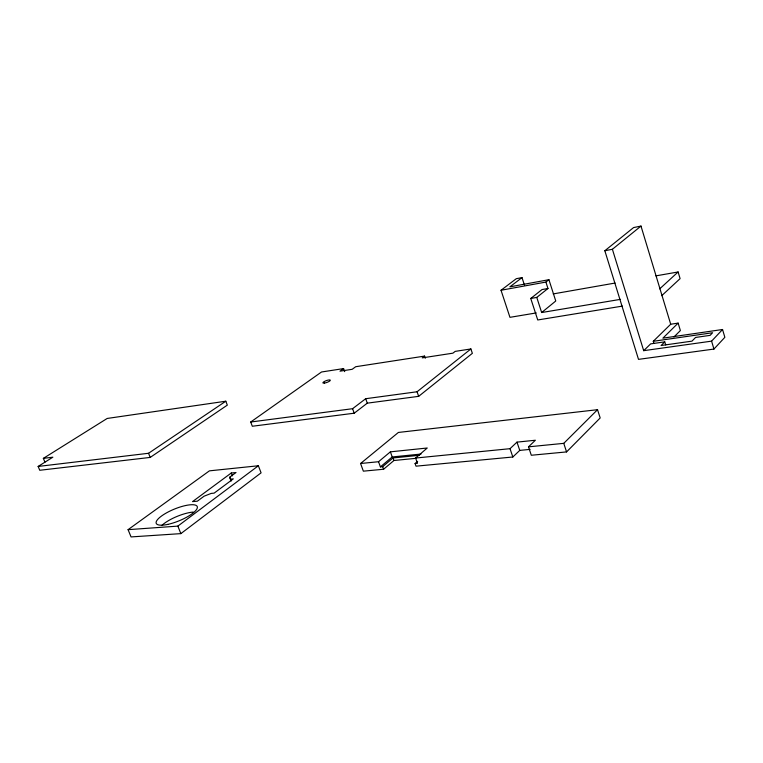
<?xml version="1.0" encoding="UTF-8"?>
<svg xmlns="http://www.w3.org/2000/svg" width="763" height="763" viewBox="0 0 763 763"><rect width="100%" height="100%" fill="white"/><g stroke="black" fill="none" stroke-linecap="round" stroke-linejoin="round"><path stroke-width="1.14" d="M653.881 343.321L653.271 341.299L670.706 324.227L640.987 226.077L633.595 227.565L604.83 250.741L638.507 359.363L713.939 349.063L724.85 337.313L722.551 329.502L662.894 338.162L678.135 323.111L680.377 330.551L673.996 336.95M640.987 226.077L612.393 249.282L643.695 350.675L711.593 341.147L722.551 329.502M530.104 449.378L519.756 450.399L512.831 456.999L416.026 466.174L415.091 463.542L417.447 463.313L415.587 458.048L510.027 448.682L516.98 442.13L535.368 440.241L528.501 446.841L531.306 455.253L566.566 451.915L600.185 417.962L597.534 409.693L398.391 432.449L360.575 463.503L363.36 471.162L383.598 469.245L393.937 460.509L415.835 458.344M665.698 344.924L664.764 341.862L661.092 345.515L691.993 341.137L695.57 337.446L710.095 335.367L712.594 332.744L653.271 341.299M528.501 446.841L563.762 443.351L597.534 409.693M643.695 350.675L650.629 343.884L664.764 341.862M661.759 295.653L680.1 278.629L678.107 271.971L655.932 275.863M659.699 288.853L678.107 271.971M415.091 463.542L417.638 461.338M415.587 458.048L427.242 448.005L390.389 451.839L378.534 461.72L360.575 463.503M378.534 461.72L380.403 466.88L382.673 466.66L393.021 457.953L419.526 455.292M380.403 466.88L392.22 456.951L421.014 454.042M548.921 279.697L545.907 282.072L547.977 288.5L536.77 297.417L541.663 312.534L555.76 301.004L548.921 279.697L509.856 286.859L522.006 277.618L524.477 285.209M344.704 371.629L343.598 368.586L321.519 371.991L250.712 422.015L252.315 426.25L354.213 413.203L367.289 403.16L418.668 396.34L472.364 353.326L470.885 348.958L455.187 351.381L452.907 353.174L422.254 357.876L424.571 356.102L425.306 358.228M250.712 422.015L352.582 408.701L365.687 398.715L417.065 391.762L470.885 348.958M622.408 306.106L537.743 319.974L530.752 298.476L541.997 289.568L547.977 288.5M536.275 312.925L509.951 317.332L501.024 290.255L516.322 278.676L522.006 277.618M180.86 533.623L261.08 472.85L258.371 465.764L209.415 470.847L128.079 529.665L131.055 536.923L180.86 533.623L177.855 526.117L128.079 529.665M177.855 526.117L258.371 465.764M229.739 477.18L236.015 472.535L231.265 473.012L192.534 501.606L197.331 501.196L204.102 496.179L211.237 493.403L214.136 493.136L233.297 478.868L230.416 479.154L229.739 477.18L231.151 481.052M343.598 368.586L339.993 371.171L352.134 369.321L355.72 366.717L424.571 356.102M43.357 458.372L52.857 457.19L38.15 466.441L39.762 470.275L150.206 457.418L227.317 405.134L225.81 401.214L107.182 418.458L43.357 458.372L44.941 462.149M38.15 466.441L148.547 453.279L225.81 401.214M604.83 250.741L612.393 249.282M501.024 290.255L545.907 282.072M553.223 293.917L615.083 283.044M530.752 298.476L536.77 297.417M541.663 312.534L620.367 299.373M670.706 324.227L678.135 323.111M148.547 453.279L150.206 457.418M231.265 473.012L232.353 475.826M352.582 408.701L354.213 413.203M382.673 466.66L383.598 469.245M393.021 457.953L393.937 460.509M390.389 451.839L392.22 456.951M365.687 398.715L367.289 403.16M417.065 391.762L418.668 396.34M510.027 448.682L512.831 456.999M516.98 442.13L519.756 450.399M563.762 443.351L566.566 451.915M711.593 341.147L713.939 349.063M162.023 525.268A22.127 6.428 -22.3 0 1 193.22 512.068M167.736 524.4A22.156 6.314 -22.3 0 0 197.331 506.823A22.156 6.314 -22.3 0 0 165.161 513.642A22.156 6.314 -22.3 0 0 167.736 524.4M324.447 383.083A3.958 0.954 -20 0 0 330.322 380.356A3.958 0.954 -20 0 0 325.057 381.138A3.958 0.954 -20 0 0 324.447 383.083"/></g></svg>
